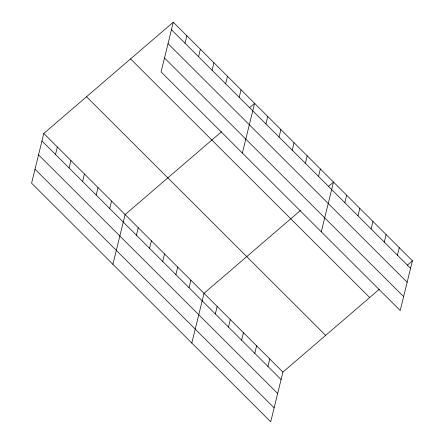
<?xml version="1.0" encoding="UTF-8"?>
<svg xmlns="http://www.w3.org/2000/svg" width="444" height="444" viewBox="0 0 444 444"><rect width="100%" height="100%" fill="white"/><g stroke="black" fill="none" stroke-linecap="round" stroke-linejoin="round"><path stroke-width="0.67" d="M173.293 22.2L161.078 71.922L400.199 310.55L412.409 260.828L173.293 22.2L43.801 133.45L31.591 183.172L270.707 421.8L282.922 372.078L379.343 289.233M55.517 154.457L57.354 146.975M69.064 167.982L70.901 160.495M82.617 181.502L84.454 174.02M96.165 195.027L98.002 187.54M109.712 208.547L111.555 201.06M112.893 264.308L125.103 214.585L221.528 131.74M136.419 235.192L138.256 227.711M185.004 43.207L186.841 35.72M149.567 248.318L151.404 240.831M198.551 56.732L200.388 49.245M162.72 261.444L164.558 253.957M212.104 70.252L213.941 62.765M175.874 274.57L177.711 267.083M225.652 83.772L227.489 76.29M189.022 287.69L190.859 280.208M239.205 97.297L241.042 89.81M191.802 343.051L204.012 293.329L300.433 210.489M242.38 153.058L254.59 103.335L249.506 107.703M215.323 313.941L217.166 306.454M265.906 123.943L267.743 116.456M228.477 327.067L230.314 319.58M279.054 137.068L280.897 129.581M241.63 340.187L243.467 332.706M292.208 150.189L294.045 142.707M254.778 353.313L256.621 345.826M305.361 163.314L307.198 155.833M267.932 366.439L269.769 358.952M318.509 176.44L320.352 168.953M321.29 231.801L333.5 182.079L328.416 186.452M344.816 202.692L346.653 195.205M357.964 215.812L359.807 208.33M371.117 228.938L372.954 221.451M384.271 242.063L386.108 234.576M397.419 255.189L399.261 247.702M407.326 265.196L412.409 260.828M171.451 29.687L410.572 268.309M168.026 43.623L407.148 282.251M164.502 57.986L403.618 296.609M130.558 58.913L369.68 297.541M86.536 96.737L325.652 335.364M43.801 133.45L282.922 372.078M41.964 140.937L281.085 379.565M38.539 154.873L277.661 393.501M35.015 169.236L274.131 407.864"/></g></svg>
